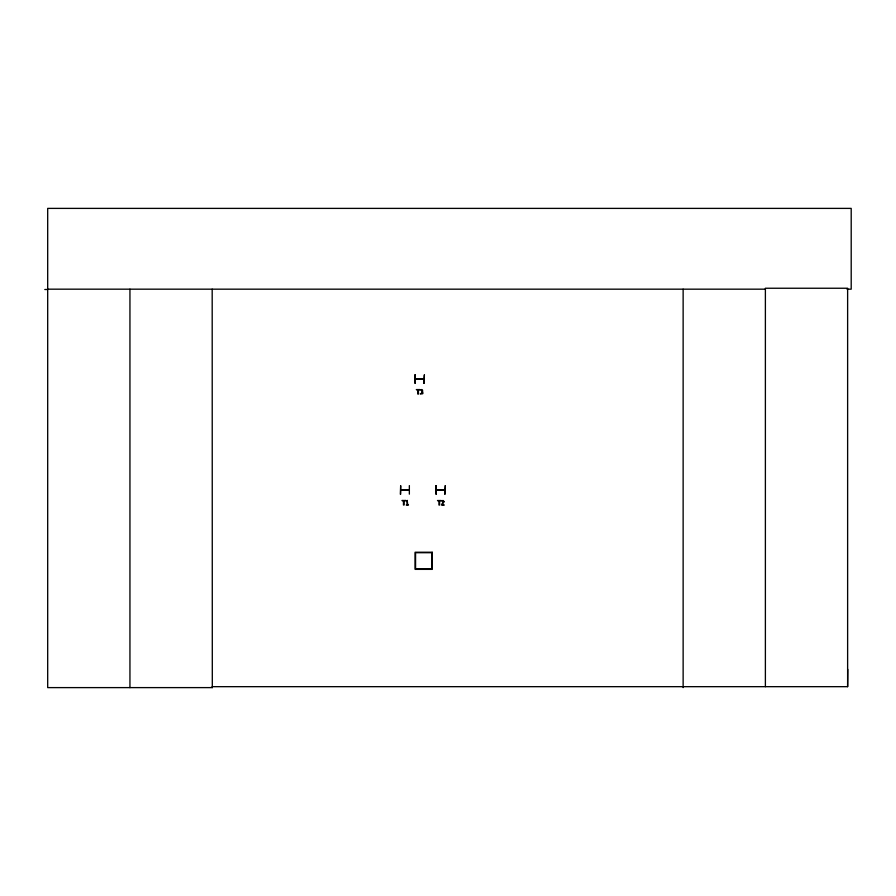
<?xml version="1.0" encoding="UTF-8"?>
<svg xmlns="http://www.w3.org/2000/svg" width="896" height="896" viewBox="0 0 896 896"><rect width="100%" height="100%" fill="white"/><g stroke="black" fill="none" stroke-linecap="round" stroke-linejoin="round"><path stroke-width="1.34" d="M847.011 289.173L851.2 289.173L851.2 208.387L47.69 208.387L47.69 687.613L212.307 687.613L212.195 686.672L847.627 686.672L847.75 669.346M444.786 490.022L436.43 490.112M443.923 489.731L444.786 489.731M423.898 378.896L415.363 378.851L416.293 378.896M409.203 490.056L400.781 490.123L409.136 489.686M444.013 489.731L444.83 490.09M423.898 379.187L423.035 379.187M436.341 494.211L436.173 485.643M409.349 494.155L409.349 485.587M44.8 289.509L47.69 289.498M47.69 289.173L765.386 289.173M415.475 379.187L423.909 379.288M415.341 383.32L415.218 374.763M423.898 383.32L424.379 374.763L424.021 383.32M444.886 490.045L436.453 490.168M435.848 485.654L435.904 494.211M400.658 494.211L400.669 485.643L400.344 494.211M847.627 686.672L847.627 288.243L765.386 288.243L765.386 686.672M683.133 289.173L683.133 687.613M414.904 374.763L414.904 383.32M212.184 289.173L212.307 687.613M129.942 289.173L129.942 687.613M422.374 392.717L420.246 393.915L422.587 393.781A1.411 1.411 0 0 0 422.968 393.053C421.826 391.642 423.987 388.707 420.37 389.771C423.013 390.23 420.862 391.194 422.374 392.717M444.046 501.693L442.019 504.549L444.237 505.064L441.448 505.064L443.43 501.726L441.538 500.718L443.262 500.528L444.046 501.693M407.21 500.472L406.269 501.11L407.098 501.525L407.098 504.549L406.269 505.019L408.475 505.019L407.68 504.549L407.21 500.472M445.323 485.587L444.909 494.155L445.323 485.587M419.955 389.581L416.315 389.581L417.827 390.118L417.827 394.106L418.432 394.106L418.432 390.118L419.955 389.581M405.586 500.494L401.946 500.494L403.469 501.021L403.469 505.019L404.074 505.019L404.074 501.021L405.586 500.494M441.123 500.539L437.483 500.539L438.995 501.077L438.995 505.064L439.6 505.064L439.6 501.077L441.123 500.539M432.219 552.238L415.094 552.238L415.094 569.363L432.219 569.363L432.219 552.238M431.738 552.709L415.565 552.709L415.565 568.882L431.738 568.882L431.738 552.709"/></g></svg>
